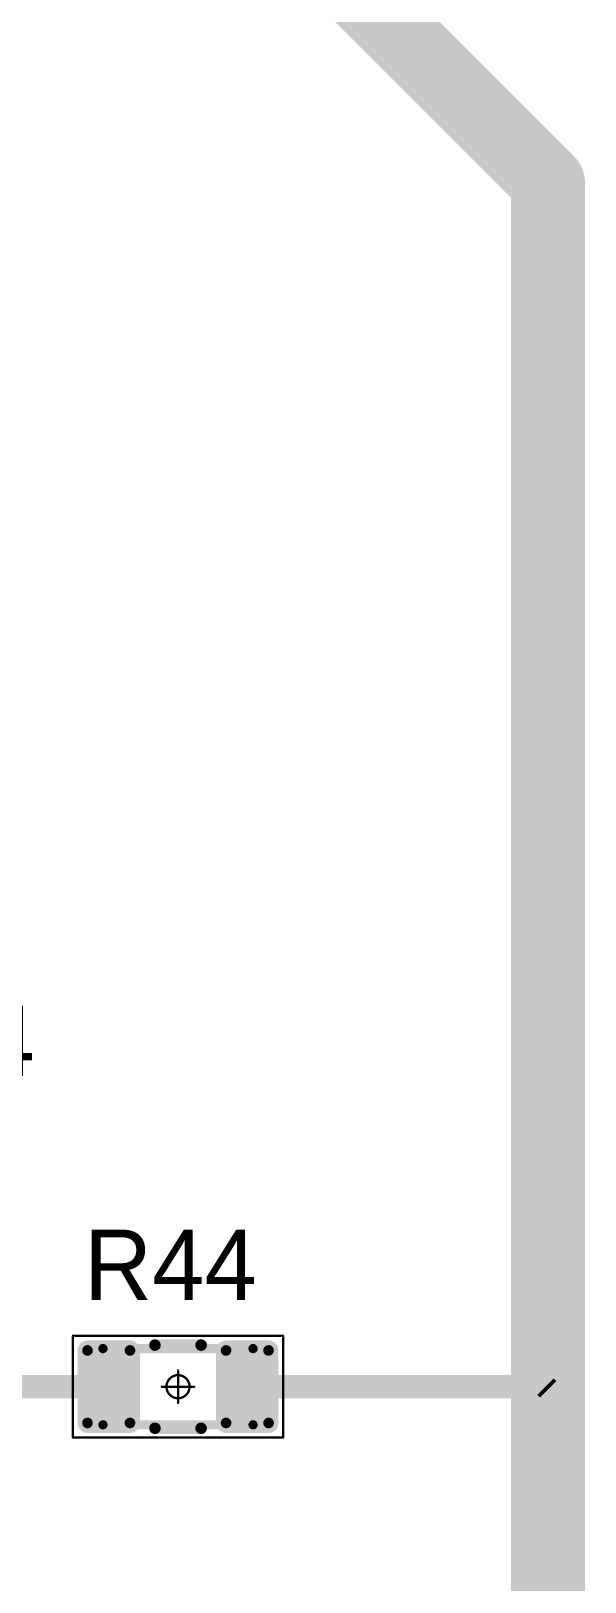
# Model space of a CAD drawing. Header units: millimetres. Extents: x 0 to 1769, y 431 to 1001.
# Drawn here: x 1695.05 to 1707.04, y 537.3 to 570.87 of the extents above; entities that cross this region are included whole.
import ezdxf

# ---------------------------------------------------------------- set-up
doc = ezdxf.new("R2010")
doc.units = ezdxf.units.MM
for name, color, linetype in [('Mechanical13', 56, 'Continuous'), ('Mechanical15', 56, 'Continuous'), ('TopLayer', 1, 'Continuous'), ('TopOverlay', 2, 'Continuous'), ('TopPaste', 8, 'Continuous'), ('TopSolder', 216, 'Continuous')]:
    doc.layers.add(name, color=color, linetype=linetype)

# ---------------------------------------------------------------- blocks, each defined once
blk = doc.blocks.new('RC1206S_145')
at = {"layer": 'Mechanical13', "const_width": 0.2}
for points in [[(1.625, 0.825), (-1.625, 0.825)], [(-1.625, 0.825), (-1.625, -0.825)], [(1.625, 0.825), (1.625, -0.825)], [(1.625, -0.825), (-1.625, -0.825)]]:
    blk.add_lwpolyline(points, dxfattribs=at)
at = {"layer": 'Mechanical13', "const_width": 0.1}
for points in [[(-1.675, 0.825, 1), (-1.575, 0.825, 1)], [(-1.675, 0.825, 1), (-1.575, 0.825, 1)], [(1.575, 0.825, 1), (1.675, 0.825, 1)], [(1.575, 0.825, 1), (1.675, 0.825, 1)], [(-1.675, -0.825, 1), (-1.575, -0.825, 1)], [(-1.675, -0.825, 1), (-1.575, -0.825, 1)], [(1.575, -0.825, 1), (1.675, -0.825, 1)], [(1.575, -0.825, 1), (1.675, -0.825, 1)]]:
    blk.add_lwpolyline(points, format="xyb", close=True, dxfattribs=at)
at = {"layer": 'Mechanical15', "const_width": 0.05}
for points in [[(2.275, 1.1), (-2.275, 1.1)], [(-2.275, 1.1), (-2.275, -1.1)], [(2.275, 1.1), (2.275, -1.1)], [(0, 0.35), (0, -0.35)], [(0.35, 0), (-0.35, 0)], [(2.275, -1.1), (-2.275, -1.1)]]:
    blk.add_lwpolyline(points, dxfattribs=at)
at = {"layer": 'Mechanical15'}
for points, const_width in [([(-2.287, 1.1, 1), (-2.262, 1.1, 1)], 0.025), ([(-2.287, 1.1, 1), (-2.262, 1.1, 1)], 0.025), ([(2.262, 1.1, 1), (2.287, 1.1, 1)], 0.025), ([(2.262, 1.1, 1), (2.287, 1.1, 1)], 0.025), ([(-0.012, 0.35, 1), (0.012, 0.35, 1)], 0.025), ([(-0.362, 0, 1), (-0.337, 0, 1)], 0.025), ([(0.25, 0, 1), (-0.25, 0, 1)], 0.05), ([(-0.262, 0, 1), (-0.238, 0, 1)], 0.025), ([(0.238, 0, 1), (0.262, 0, 1)], 0.025), ([(0.337, 0, 1), (0.362, 0, 1)], 0.025), ([(-0.012, -0.35, 1), (0.012, -0.35, 1)], 0.025), ([(-2.287, -1.1, 1), (-2.262, -1.1, 1)], 0.025), ([(-2.287, -1.1, 1), (-2.262, -1.1, 1)], 0.025), ([(2.262, -1.1, 1), (2.287, -1.1, 1)], 0.025), ([(2.262, -1.1, 1), (2.287, -1.1, 1)], 0.025)]:
    blk.add_lwpolyline(points, format="xyb", close=True, dxfattribs=dict(at, const_width=const_width))
at = {"layer": 'TopLayer', "const_width": 0.115}
for points in [[(-2.018, 0.785, 1), (-1.903, 0.785, 1)], [(-1.098, 0.785, 1), (-0.983, 0.785, 1)], [(0.983, 0.785, 1), (1.098, 0.785, 1)], [(1.903, 0.785, 1), (2.018, 0.785, 1)], [(-2.018, -0.785, 1), (-1.903, -0.785, 1)], [(-1.098, -0.785, 1), (-0.983, -0.785, 1)], [(0.983, -0.785, 1), (1.098, -0.785, 1)], [(1.903, -0.785, 1), (2.018, -0.785, 1)]]:
    blk.add_lwpolyline(points, format="xyb", close=True, dxfattribs=at)
at = {"layer": 'TopLayer'}
for points in [[(-2.075, -0.785), (-0.925, -0.785), (-2.075, 0.785), (-0.925, 0.785)], [(-1.96, -0.9), (-1.04, -0.9), (-1.96, 0.9), (-1.04, 0.9)], [(0.925, -0.785), (2.075, -0.785), (0.925, 0.785), (2.075, 0.785)], [(1.04, -0.9), (1.96, -0.9), (1.04, 0.9), (1.96, 0.9)]]:
    blk.add_solid(points, dxfattribs=at)
at = {"layer": 'TopOverlay', "const_width": 0.25}
for points in [[(0.5, 0.9), (-0.5, 0.9)], [(0.5, -0.9), (-0.5, -0.9)]]:
    blk.add_lwpolyline(points, dxfattribs=at)
at = {"layer": 'TopOverlay', "const_width": 0.125}
for points in [[(-0.562, 0.9, 1), (-0.437, 0.9, 1)], [(0.437, 0.9, 1), (0.562, 0.9, 1)], [(-0.562, -0.9, 1), (-0.437, -0.9, 1)], [(0.437, -0.9, 1), (0.562, -0.9, 1)]]:
    blk.add_lwpolyline(points, format="xyb", close=True, dxfattribs=at)
at = {"layer": 'TopPaste', "const_width": 0.09}
for points in [[(-2.005, 0.785, 1), (-1.915, 0.785, 1)], [(-1.085, 0.785, 1), (-0.995, 0.785, 1)], [(0.995, 0.785, 1), (1.085, 0.785, 1)], [(1.915, 0.785, 1), (2.005, 0.785, 1)], [(-2.005, -0.785, 1), (-1.915, -0.785, 1)], [(-1.085, -0.785, 1), (-0.995, -0.785, 1)], [(0.995, -0.785, 1), (1.085, -0.785, 1)], [(1.915, -0.785, 1), (2.005, -0.785, 1)]]:
    blk.add_lwpolyline(points, format="xyb", close=True, dxfattribs=at)
at = {"layer": 'TopPaste'}
for points in [[(-2.05, -0.785), (-0.95, -0.785), (-2.05, 0.785), (-0.95, 0.785)], [(-1.96, -0.875), (-1.04, -0.875), (-1.96, 0.875), (-1.04, 0.875)], [(0.95, -0.785), (2.05, -0.785), (0.95, 0.785), (2.05, 0.785)], [(1.04, -0.875), (1.96, -0.875), (1.04, 0.875), (1.96, 0.875)]]:
    blk.add_solid(points, dxfattribs=at)
at = {"layer": 'TopSolder', "const_width": 0.215}
for points in [[(-2.068, 0.785, 1), (-1.853, 0.785, 1)], [(-1.148, 0.785, 1), (-0.933, 0.785, 1)], [(0.933, 0.785, 1), (1.148, 0.785, 1)], [(1.853, 0.785, 1), (2.068, 0.785, 1)], [(-2.068, -0.785, 1), (-1.853, -0.785, 1)], [(-1.148, -0.785, 1), (-0.933, -0.785, 1)], [(0.933, -0.785, 1), (1.148, -0.785, 1)], [(1.853, -0.785, 1), (2.068, -0.785, 1)]]:
    blk.add_lwpolyline(points, format="xyb", close=True, dxfattribs=at)
at = {"layer": 'TopSolder'}
for points in [[(-2.175, -0.785), (-0.825, -0.785), (-2.175, 0.785), (-0.825, 0.785)], [(-1.96, -1), (-1.04, -1), (-1.96, 1), (-1.04, 1)], [(0.825, -0.785), (2.175, -0.785), (0.825, 0.785), (2.175, 0.785)], [(1.04, -1), (1.96, -1), (1.04, 1), (1.96, 1)]]:
    blk.add_solid(points, dxfattribs=at)

msp = doc.modelspace()

# ---------------------------------------------------------------- linework, layer by layer
at = {"layer": 'TopLayer'}
for points, const_width in [([(1700.809, 573.028), (1706.244, 567.593)], 1.6), ([(1706.244, 541.472), (1706.244, 567.593)], 1.6), ([(1706.244, 526.017), (1706.244, 541.472)], 1.6), ([(1690.908, 541.529), (1696.731, 541.529)], 0.5), ([(1699.731, 541.529), (1706.187, 541.529)], 0.5), ([(1706.187, 541.529), (1706.244, 541.472)], 0.5)]:
    msp.add_lwpolyline(points, dxfattribs=dict(at, const_width=const_width))
for points, const_width in [([(1705.844, 567.593, 1), (1706.644, 567.593, 1)], 0.8), ([(1705.844, 567.593, 1), (1706.644, 567.593, 1)], 0.8), ([(1705.844, 541.472, 1), (1706.644, 541.472, 1)], 0.8), ([(1705.844, 541.472, 1), (1706.644, 541.472, 1)], 0.8), ([(1696.606, 541.529, 1), (1696.856, 541.529, 1)], 0.25), ([(1699.606, 541.529, 1), (1699.856, 541.529, 1)], 0.25), ([(1706.062, 541.529, 1), (1706.312, 541.529, 1)], 0.25), ([(1706.062, 541.529, 1), (1706.312, 541.529, 1)], 0.25), ([(1706.119, 541.472, 1), (1706.369, 541.472, 1)], 0.25)]:
    msp.add_lwpolyline(points, format="xyb", close=True, dxfattribs=dict(at, const_width=const_width))

# ---------------------------------------------------------------- block references
at = {"rotation": 180}
msp.add_blockref('RC1206S_145', (1698.231, 541.529), dxfattribs=at)

# ---------------------------------------------------------------- texts
at = {"layer": 'TopOverlay'}
for s, p in [('VS124', (1689.009, 548.252)), ('R44', (1696.197, 543.405))]:
    msp.add_text(s, height=1.524, dxfattribs=at).set_placement(p)

doc.saveas('drawing.dxf')
